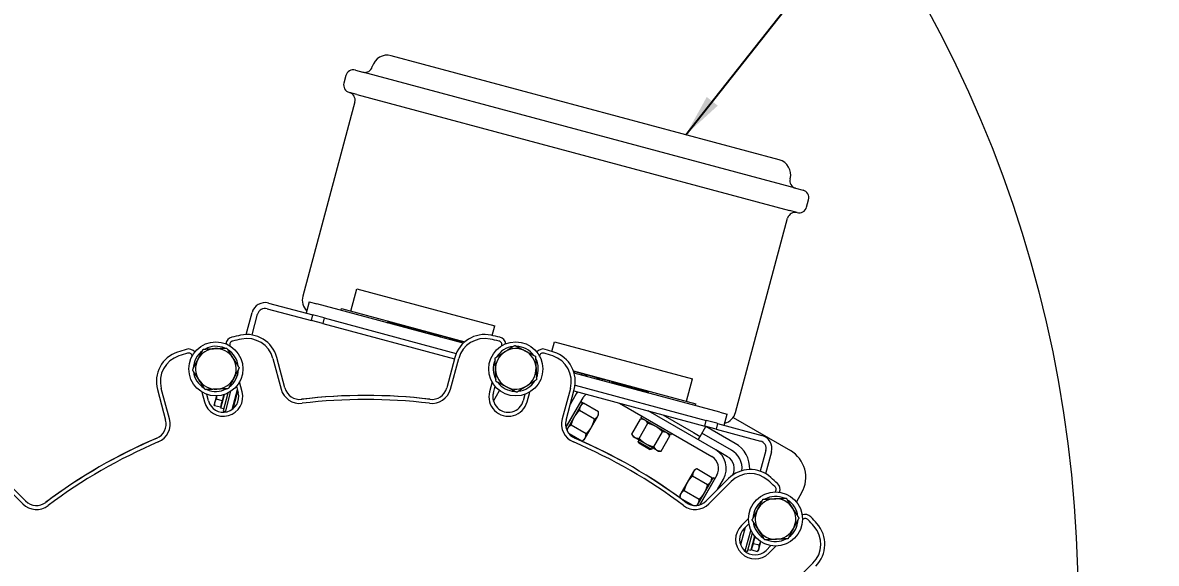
# Model space of a CAD drawing. Header units: inches. Extents: x 17 to 469, y 7 to 301.
# Drawn here: x 80.17 to 116.85, y 242.35 to 259.82 of the extents above; entities that cross this region are included whole.
import ezdxf

# ---------------------------------------------------------------- set-up
doc = ezdxf.new("R2010")
doc.units = ezdxf.units.IN
doc.header["$LTSCALE"] = 14
doc.header["$MEASUREMENT"] = 0
for name, color, linetype, lineweight in [('Dimension (ANSI)', 7, 'Continuous', 25), ('Symbol', 7, 'Continuous', 25), ('Visible', 7, 'Continuous', 18)]:
    doc.layers.add(name, color=color, linetype=linetype, lineweight=lineweight)
doc.styles.add('MEMCOR Medium', font='arial.ttf')
doc.styles.add('Standard D-E', font='arial.ttf')
doc.dimstyles.new('Default (ANSI)', dxfattribs={"dimscale": 14, "dimtxt": 0.15, "dimasz": 0.098425, "dimexe": 0.125, "dimexo": 0.0625, "dimgap": 0.031496, "dimtad": 0, "dimtih": 1, "dimtoh": 1, "dimdec": 4, "dimrnd": 1e-08, "dimzin": 3, "dimdsep": 46, "dimlunit": 5, "dimtxsty": 'MEMCOR Medium', "dimcen": 0.09, "dimdle": 0.393701, "dimclrd": 256, "dimclre": 256, "dimclrt": 256, "dimadec": 0, "dimazin": 1, "dimtfac": 0.8, "dimtofl": 0, "dimtmove": 0, "dimatfit": 3, "dimfxl": 1, "dimfrac": 1, "dimtolj": 1, "dimtzin": 4, "dimlwd": -1, "dimlwe": -1, "dimarcsym": 0})
doc.dimstyles.new('Default D-E$7', dxfattribs={"dimscale": 14, "dimtxt": 0.15, "dimasz": 0.098425, "dimexe": 0.125, "dimexo": 0.0625, "dimgap": 0.031496, "dimtad": 0, "dimtih": 1, "dimtoh": 1, "dimrnd": 1e-08, "dimzin": 4, "dimdsep": 46, "dimtxsty": 'Standard D-E', "dimcen": 0.09, "dimdle": 0.393701, "dimclrd": 256, "dimclre": 256, "dimclrt": 256, "dimadec": 0, "dimazin": 1, "dimtfac": 1, "dimtofl": 0, "dimtmove": 0, "dimatfit": 3, "dimfxl": 1, "dimtolj": 1, "dimtzin": 4, "dimlwd": -1, "dimlwe": -1, "dimarcsym": 0})

# ---------------------------------------------------------------- blocks, each defined once
blk = doc.blocks.new('*D28')
at = {"layer": 'Defpoints', "color": 0, "transparency": 16777216}
for p in [(90.587, 277.658), (74.308, 241.12)]:
    blk.add_point(p, dxfattribs=at)
at = {"layer": 'Dimension (ANSI)', "transparency": 16777216}
for p, q in [((94.781, 287.071), (91.148, 278.917)), ((96.633, 287.071), (94.781, 287.071))]:
    blk.add_line(p, q, dxfattribs=at)
blk.add_solid([(90.938, 279.01), (91.358, 278.823), (90.587, 277.658)], dxfattribs=at)
at = {"layer": 'Dimension (ANSI)', "transparency": 16777216, "char_height": 2.1, "attachment_point": 4, "style": 'MEMCOR Medium'}
for s, insert in [('\\A1; \\fArial|b0|i0;R40 in', (115.157, 288.584)), ('\\A1;[R1016.0 mm]{\\P\\fArial|b0|i0;RADIAL CLEARANCE REQUIRED}', (97.074, 283.726))]:
    blk.add_mtext(s, dxfattribs=dict(at, insert=insert))

msp = doc.modelspace()

# ---------------------------------------------------------------- linework, layer by layer
at = {"layer": 'Visible'}
for p, q in [((104.647361, 255.388465), (92.090325, 258.753112)), ((90.930285, 258.287487), (91.171766, 258.222782)), ((90.624098, 258.11071), (90.559394, 257.869229)), ((105.177691, 254.469906), (91.171766, 258.222782)), ((90.977652, 257.498338), (90.73617, 257.563043)), ((90.912947, 257.256856), (89.230623, 250.978338)), ((90.977652, 257.498338), (104.983576, 253.745462)), ((105.177691, 254.469906), (105.419172, 254.405201)), ((105.531244, 253.857534), (105.595949, 254.099015)), ((103.236548, 247.225462), (104.918872, 253.50398)), ((105.225058, 253.680757), (104.983576, 253.745462)), ((90.78411, 250.497378), (90.978225, 251.221822)), ((90.978225, 251.221822), (95.445632, 250.024784)), ((88.073999, 250.576503), (89.50681, 250.192582)), ((88.122528, 250.757614), (89.555339, 250.373693)), ((89.439752, 250.792893), (89.342695, 250.430671)), ((89.439752, 250.792893), (89.681234, 250.728188)), ((94.41963, 249.458539), (89.681234, 250.728188)), ((90.466082, 250.517889), (90.482259, 250.578259)), ((90.482259, 250.578259), (94.475085, 249.508384)), ((87.396906, 249.739925), (87.586702, 250.448254)), ((87.587449, 249.726598), (87.767813, 250.399726)), ((89.50681, 250.192582), (89.555339, 250.373693)), ((89.873862, 250.094231), (89.50681, 250.192582)), ((89.584177, 250.365966), (89.555339, 250.373693)), ((89.922391, 250.275342), (89.584177, 250.365966)), ((89.922391, 250.275342), (89.873862, 250.094231)), ((89.922391, 250.275342), (94.194705, 249.130579)), ((89.873862, 250.094231), (94.136836, 248.95197)), ((91.975341, 250.113484), (91.978577, 250.125558)), ((91.978577, 250.125558), (91.988282, 250.16178)), ((93.146463, 249.812624), (91.978577, 250.125558)), ((91.988282, 250.16178), (92.243086, 250.093506)), ((92.233381, 250.057283), (92.243086, 250.093506)), ((92.254584, 250.051602), (92.26429, 250.087824)), ((92.26429, 250.087824), (92.333626, 250.069246)), ((92.32392, 250.033024), (92.333626, 250.069246)), ((92.333626, 250.069246), (92.430157, 250.04338)), ((92.420452, 250.007158), (92.430157, 250.04338)), ((92.430157, 250.04338), (92.523259, 250.018434)), ((92.513553, 249.982212), (92.523259, 250.018434)), ((92.556072, 249.970819), (92.565777, 250.007041)), ((92.565777, 250.007041), (92.77011, 249.95229)), ((92.760405, 249.916068), (92.77011, 249.95229)), ((92.809783, 249.902837), (92.819489, 249.939059)), ((92.819489, 249.939059), (92.89544, 249.918708)), ((92.885735, 249.882486), (92.89544, 249.918708)), ((92.89544, 249.918708), (92.946156, 249.905119)), ((92.946156, 249.905119), (92.996872, 249.891529)), ((92.987166, 249.855307), (92.996872, 249.891529)), ((92.996872, 249.891529), (93.072823, 249.871178)), ((93.063117, 249.834956), (93.072823, 249.871178)), ((93.086036, 249.828815), (93.095741, 249.865038)), ((93.095741, 249.865038), (93.156168, 249.848846)), ((93.143227, 249.80055), (93.156168, 249.848846)), ((93.156168, 249.848846), (93.208493, 249.834826)), ((93.195552, 249.78653), (93.208493, 249.834826)), ((93.208493, 249.834826), (93.265979, 249.819423)), ((93.253038, 249.771126), (93.265979, 249.819423)), ((93.265979, 249.819423), (93.322527, 249.804271)), ((95.361373, 249.710326), (95.445632, 250.024784)), ((93.309586, 249.755974), (93.322527, 249.804271)), ((93.322527, 249.804271), (93.375085, 249.790187)), ((93.362144, 249.741891), (93.375085, 249.790187)), ((93.420057, 249.739315), (93.36538, 249.753965)), ((93.375085, 249.790187), (93.429763, 249.775537)), ((93.416822, 249.727241), (93.429763, 249.775537)), ((93.429763, 249.775537), (93.61583, 249.72568)), ((93.602889, 249.677384), (93.61583, 249.72568)), ((93.672358, 249.671711), (93.606125, 249.689458)), ((93.61583, 249.72568), (93.682063, 249.707933)), ((93.669123, 249.659637), (93.682063, 249.707933)), ((93.682063, 249.707933), (93.805737, 249.674795)), ((93.805737, 249.674795), (93.895682, 249.650694)), ((93.882741, 249.602398), (93.895682, 249.650694)), ((93.895682, 249.650694), (93.975361, 249.629344)), ((93.96242, 249.581048), (93.975361, 249.629344)), ((94.031169, 249.575568), (93.965655, 249.593122)), ((93.975361, 249.629344), (94.009514, 249.620193)), ((93.999809, 249.583971), (94.009514, 249.620193)), ((94.027934, 249.563493), (94.031169, 249.575568)), ((94.045312, 249.558837), (94.058253, 249.607133)), ((94.058253, 249.607133), (94.225921, 249.562207)), ((94.225921, 249.562207), (94.39359, 249.51728)), ((94.380649, 249.468984), (94.39359, 249.51728)), ((94.454326, 249.490593), (94.456929, 249.500308)), ((94.456929, 249.500308), (94.463469, 249.498556)), ((97.293513, 249.194037), (97.377416, 249.507164)), ((97.377416, 249.507164), (101.844823, 248.310126)), ((86.868095, 249.380593), (86.868022, 249.380866)), ((95.670086, 249.380866), (95.670013, 249.380593)), ((85.650956, 249.054754), (85.651029, 249.054481)), ((88.26308, 248.965431), (88.527092, 247.980123)), ((88.652663, 248.01377), (88.38865, 248.999078)), ((94.149458, 248.999078), (93.885446, 248.01377)), ((94.011016, 247.980123), (94.275029, 248.965431)), ((96.88708, 249.054481), (96.887153, 249.054754)), ((97.985814, 248.567688), (101.95256, 247.504801)), ((102.721232, 247.234131), (98.008916, 248.496792)), ((98.01936, 248.493994), (98.032301, 248.54229)), ((98.032301, 248.54229), (98.180905, 248.502472)), ((98.180905, 248.502472), (98.26645, 248.47955)), ((98.253509, 248.431254), (98.26645, 248.47955)), ((98.26645, 248.47955), (98.34613, 248.4582)), ((98.333189, 248.409904), (98.34613, 248.4582)), ((98.374532, 248.398826), (98.377768, 248.4109)), ((98.377768, 248.4109), (98.387473, 248.447122)), ((98.419316, 248.399767), (98.377768, 248.4109)), ((98.387473, 248.447122), (98.429022, 248.435989)), ((98.416081, 248.387693), (98.429022, 248.435989)), ((98.429022, 248.435989), (98.59669, 248.391063)), ((98.59669, 248.391063), (98.764358, 248.346136)), ((84.91453, 247.01214), (84.650517, 247.997448)), ((86.751908, 247.983063), (86.748075, 247.98907)), ((87.085537, 248.066807), (87.141156, 247.859235)), ((87.266726, 247.892882), (87.182419, 248.20752)), ((95.355689, 248.20752), (95.271382, 247.892882)), ((95.396953, 247.859235), (95.452571, 248.066807)), ((97.887591, 247.997448), (97.623579, 247.01214)), ((98.039727, 248.100308), (102.286241, 246.962458)), ((98.751418, 248.29784), (98.764358, 248.346136)), ((98.847322, 248.285083), (98.754653, 248.309914)), ((98.764358, 248.346136), (98.825918, 248.329641)), ((98.816212, 248.293419), (98.825918, 248.329641)), ((98.825918, 248.329641), (98.857027, 248.321306)), ((98.844086, 248.273009), (98.857027, 248.321306)), ((98.857027, 248.321306), (98.935729, 248.300218)), ((98.922788, 248.251921), (98.935729, 248.300218)), ((98.935729, 248.300218), (99.163034, 248.239311)), ((99.150093, 248.191015), (99.163034, 248.239311)), ((99.163034, 248.239311), (99.241247, 248.218354)), ((99.228306, 248.170058), (99.241247, 248.218354)), ((100.43036, 247.86091), (99.231541, 248.182132)), ((99.241247, 248.218354), (99.284341, 248.206807)), ((99.274635, 248.170585), (99.284341, 248.206807)), ((99.284341, 248.206807), (99.335057, 248.193218)), ((99.335057, 248.193218), (99.385773, 248.179629)), ((99.376067, 248.143406), (99.385773, 248.179629)), ((99.385773, 248.179629), (99.461724, 248.159278)), ((99.452018, 248.123055), (99.461724, 248.159278)), ((99.471506, 248.117834), (99.481212, 248.154056)), ((99.481212, 248.154056), (99.606899, 248.120378)), ((99.597193, 248.084156), (99.606899, 248.120378)), ((99.606899, 248.120378), (99.68285, 248.100027)), ((99.673144, 248.063805), (99.68285, 248.100027)), ((99.699983, 248.056614), (99.709688, 248.092836)), ((99.709688, 248.092836), (99.912062, 248.03861)), ((99.902356, 248.002388), (99.912062, 248.03861)), ((99.95149, 247.989222), (99.961195, 248.025445)), ((99.961195, 248.025445), (100.030531, 248.006866)), ((100.020826, 247.970644), (100.030531, 248.006866)), ((100.030531, 248.006866), (100.127063, 247.981001)), ((101.650708, 247.585682), (101.844823, 248.310126)), ((84.524947, 247.963802), (84.78896, 246.978493)), ((85.965353, 247.881408), (86.04966, 247.56677)), ((86.17523, 247.600416), (86.119611, 247.807988)), ((86.433644, 247.756164), (86.379372, 247.553616)), ((86.6184, 247.603393), (86.43207, 247.65332)), ((86.579577, 247.361897), (86.697583, 247.8023)), ((86.659368, 247.756288), (86.6184, 247.603393)), ((86.807122, 247.84792), (86.653292, 247.273817)), ((86.669268, 247.793238), (86.659368, 247.756288)), ((86.725548, 247.234383), (86.905261, 247.905083)), ((86.942141, 247.318276), (87.114123, 247.960122)), ((86.97682, 247.344499), (87.107263, 247.831317)), ((87.065286, 247.77786), (87.091086, 247.770947)), ((87.107263, 247.831317), (87.12795, 247.908522)), ((95.399245, 247.592145), (95.595337, 247.931787)), ((96.087694, 247.902279), (96.087378, 247.909397)), ((96.418497, 247.807988), (96.362878, 247.600416)), ((96.488449, 247.56677), (96.572756, 247.881408)), ((97.744633, 246.737889), (98.296934, 247.694503)), ((97.749149, 246.978493), (98.013161, 247.963802)), ((98.080428, 247.819503), (97.882758, 247.477127)), ((98.000539, 247.916694), (102.237713, 246.781347)), ((100.117357, 247.944778), (100.127063, 247.981001)), ((100.127063, 247.981001), (100.220164, 247.956054)), ((100.210459, 247.919832), (100.220164, 247.956054)), ((100.248567, 247.909621), (100.258273, 247.945843)), ((100.258273, 247.945843), (100.420955, 247.902252)), ((100.41125, 247.86603), (100.420955, 247.902252)), ((100.427125, 247.848835), (100.43036, 247.86091)), ((86.379372, 247.553616), (86.360124, 247.481781)), ((86.360124, 247.481781), (86.36412, 247.466866)), ((86.561487, 247.390993), (86.375158, 247.44092)), ((86.589943, 247.497193), (86.561487, 247.390993)), ((86.570695, 247.425359), (86.594847, 247.418887)), ((86.670374, 247.337568), (86.579577, 247.361897)), ((86.6184, 247.603393), (86.589943, 247.497193)), ((86.653292, 247.273817), (86.730566, 247.253112)), ((86.968229, 247.415638), (86.994029, 247.408725)), ((98.229426, 247.576988), (97.744729, 246.737468)), ((98.283979, 247.545492), (97.770701, 246.656469)), ((98.667393, 247.002639), (98.181314, 247.283277)), ((98.229426, 247.576988), (98.283979, 247.545492)), ((98.244609, 247.477301), (98.317696, 247.519498)), ((98.803775, 247.23886), (98.317696, 247.519498)), ((99.477589, 247.52092), (102.46601, 245.795554)), ((102.59101, 246.012061), (100.410602, 247.27092)), ((101.936384, 247.444431), (101.95256, 247.504801)), ((98.567554, 246.74532), (98.772127, 247.099651)), ((98.772127, 247.099651), (98.803775, 247.154466)), ((98.803775, 247.154466), (98.803775, 247.23886)), ((99.876325, 246.521143), (100.156963, 247.007222)), ((100.241356, 247.007222), (100.156963, 247.007222)), ((100.204661, 247.101145), (100.173165, 247.046592)), ((101.127839, 246.495411), (100.173165, 247.046592)), ((100.877108, 247.14592), (101.867592, 246.574064)), ((102.237713, 246.781347), (102.286241, 246.962458)), ((102.624175, 246.871909), (102.286241, 246.962458)), ((102.721232, 247.234131), (102.962714, 247.169426)), ((102.865657, 246.807204), (102.962714, 247.169426)), ((103.156948, 247.05941), (105.006141, 245.991778)), ((97.772168, 246.659009), (97.772168, 246.652993)), ((98.258247, 246.293978), (97.845096, 246.532511)), ((98.394629, 246.530198), (97.90855, 246.810836)), ((98.362981, 246.39099), (98.567554, 246.74532)), ((99.918521, 246.448056), (99.876325, 246.521143)), ((100.112545, 246.384761), (100.393183, 246.87084)), ((100.584986, 246.111997), (100.865624, 246.598076)), ((101.059648, 246.534781), (101.101845, 246.461694)), ((101.159335, 246.549964), (101.127839, 246.495411)), ((101.867592, 246.574064), (102.084099, 246.449064)), ((102.084099, 246.449064), (102.270821, 246.772476)), ((103.098539, 246.007714), (102.146599, 246.557317)), ((102.604765, 246.682996), (102.237713, 246.781347)), ((103.223539, 246.22422), (102.276627, 246.77092)), ((102.653293, 246.864107), (102.604765, 246.682996)), ((102.604765, 246.682996), (104.037576, 246.299075)), ((102.653293, 246.864107), (102.624175, 246.871909)), ((102.653293, 246.864107), (104.086104, 246.480186)), ((98.331334, 246.336174), (98.258247, 246.293978)), ((98.331334, 246.336174), (98.362981, 246.39099)), ((99.918521, 246.448056), (99.973337, 246.416408)), ((99.973337, 246.416408), (100.327667, 246.211835)), ((100.111161, 246.336835), (100.08239, 246.287002)), ((100.08239, 246.287002), (100.515402, 246.037002)), ((100.099152, 246.224435), (100.08239, 246.287002)), ((100.452836, 246.020235), (100.099152, 246.224435)), ((100.327667, 246.211835), (100.681998, 246.007262)), ((100.821207, 245.975615), (101.101845, 246.461694)), ((102.021599, 246.340811), (102.084099, 246.449064)), ((100.452836, 246.020235), (100.515402, 246.037002)), ((100.544174, 246.086835), (100.515402, 246.037002)), ((100.681998, 246.007262), (100.736813, 245.975615)), ((100.736813, 245.975615), (100.821207, 245.975615)), ((102.973539, 245.791207), (102.59101, 246.012061)), ((104.214352, 245.992889), (104.034563, 245.321906)), ((104.395463, 245.94436), (104.207608, 245.243276)), ((80.257237, 244.362102), (79.535941, 245.083398)), ((101.874308, 245.308606), (101.669735, 244.954275)), ((101.842661, 245.169398), (102.32874, 244.88876)), ((101.905956, 245.363421), (101.874308, 245.308606)), ((101.905956, 245.363421), (101.979043, 245.405618)), ((101.979043, 245.405618), (102.465122, 245.12498)), ((101.991214, 244.219755), (102.504492, 245.108778)), ((102.074348, 244.237762), (102.559045, 245.077282)), ((102.627062, 245.194503), (102.07476, 244.237889)), ((103.002167, 245.083398), (102.280872, 244.362102)), ((102.465122, 245.040587), (102.465122, 245.12498)), ((102.559045, 245.077282), (102.504492, 245.108778)), ((102.645897, 244.727127), (102.843568, 245.069503)), ((79.444017, 244.991474), (80.165313, 244.270178)), ((101.669735, 244.954275), (101.465162, 244.599945)), ((101.569897, 244.696957), (102.055976, 244.416319)), ((102.372796, 244.270178), (103.094091, 244.991474)), ((101.465162, 244.599945), (101.433515, 244.54513)), ((101.433515, 244.54513), (101.433515, 244.460736)), ((101.433515, 244.460736), (101.846666, 244.222203)), ((104.509964, 244.653722), (104.509764, 244.653522)), ((105.372167, 244.625752), (105.203035, 244.332807)), ((101.992681, 244.222295), (101.987471, 244.219287)), ((103.651015, 243.794773), (103.420684, 243.564442)), ((103.512608, 243.472518), (103.664561, 243.624471)), ((105.400719, 243.762567), (105.400919, 243.762767)), ((103.548689, 243.508598), (103.397559, 242.944575)), ((103.528002, 243.431394), (103.397559, 242.944575)), ((103.722352, 243.432276), (103.537448, 242.742205)), ((103.616601, 242.728512), (103.776809, 243.326413)), ((103.847289, 243.22626), (103.724481, 242.767934)), ((103.754267, 242.78249), (103.781955, 242.885823)), ((103.781955, 242.885823), (103.809643, 242.989156)), ((103.809643, 242.989156), (103.850825, 243.14285)), ((103.809643, 242.989156), (103.995972, 242.93923)), ((103.850825, 243.14285), (103.866934, 243.202969)), ((103.992527, 242.8294), (104.050112, 243.044312)), ((104.132329, 243.164424), (104.135614, 243.170747)), ((104.371668, 242.917364), (104.219715, 242.765411)), ((104.311639, 242.673487), (104.54197, 242.903818)), ((103.616601, 242.728512), (103.539327, 242.749218)), ((103.633684, 242.792263), (103.724481, 242.767934)), ((103.763903, 242.818452), (103.739751, 242.824924)), ((103.754267, 242.78249), (103.940596, 242.732563)), ((103.974475, 242.76203), (103.961622, 242.749178)), ((103.974475, 242.76203), (103.992527, 242.8294)), ((105.738671, 242.346894), (105.017375, 241.625599))]:
    msp.add_line(p, q, dxfattribs=at)
for centre, radius in [((74.307825, 241.12041), 40), ((86.416724, 248.631), 0.875), ((96.121384, 248.631), 0.875), ((104.525867, 243.77867), 0.875)]:
    msp.add_circle(centre, radius, dxfattribs=at)
for centre, radius, start, end in [((91.960915, 258.270149), 0.5, 75, 165), ((90.86558, 258.046005), 0.25, 75, 165), ((91.236471, 258.464264), 0.25, 255, 345), ((90.800875, 257.804524), 0.25, 165, 255), ((90.671466, 257.321561), 0.25, 345, 75), ((104.517951, 254.905502), 0.5, 345, 75), ((105.242395, 254.711387), 0.25, 165, 255), ((105.354467, 254.16372), 0.25, 345, 75), ((105.289763, 253.922238), 0.25, 255, 345), ((105.160353, 253.439275), 0.25, 75, 165), ((89.713586, 250.848929), 0.5, 165, 225), ((88.009295, 250.335021), 0.4375, 75, 165), ((88.009295, 250.335021), 0.25, 75, 165), ((86.983933, 249.411924), 0.25, 102.7809716, 172.2613125), ((86.983933, 249.411924), 0.12, 102.7809716, 195), ((91.269054, 230.521857), 19.62, 101.9214093, 102.7809716), ((91.269054, 230.521857), 19.49, 101.9214093, 102.7809716), ((87.422724, 248.740259), 1, 15, 101.9214093), ((87.422724, 248.740259), 0.87, 15, 101.9214093), ((95.115384, 248.740259), 1, 78.0785907, 165), ((95.115384, 248.740259), 0.87, 78.0785907, 165), ((91.269054, 230.521857), 19.49, 77.2190284, 78.0785907), ((91.269054, 230.521857), 19.62, 77.2190284, 78.0785907), ((95.554175, 249.411924), 0.12, 345, 77.2190284), ((95.554175, 249.411924), 0.25, 7.7386875, 77.2190284), ((85.490873, 248.222621), 1, 108.0785907, 195), ((91.269054, 230.521857), 19.62, 107.2190284, 108.0785907), ((91.269054, 230.521857), 19.49, 107.2190284, 108.0785907), ((85.535044, 249.023696), 0.25, 37.7386875, 107.2190284), ((85.535044, 249.023696), 0.12, 15, 107.2190284), ((86.416724, 248.631), 0.7295, 126.6021669, 178.4838842), ((86.416724, 248.631), 0.656, 92.5430255, 152.5430255), ((86.416724, 248.631), 0.7295, 66.6021669, 118.4838842), ((86.416724, 248.631), 0.656, 32.5430255, 92.5430255), ((86.416724, 248.631), 0.7295, 6.6021669, 58.4838842), ((96.121384, 248.631), 0.656, 122.5430255, 182.5430255), ((96.121384, 248.631), 0.7295, 96.6021669, 148.4838842), ((96.121384, 248.631), 0.656, 62.5430255, 122.5430255), ((96.121384, 248.631), 0.7295, 36.6021669, 88.4838842), ((96.121384, 248.631), 0.656, 2.5430255, 62.5430255), ((97.003064, 249.023696), 0.25, 72.7809716, 142.2613125), ((97.003064, 249.023696), 0.12, 72.7809716, 165), ((91.269054, 230.521857), 19.49, 71.9214093, 72.7809716), ((91.269054, 230.521857), 19.62, 71.9214093, 72.7809716), ((97.047236, 248.222621), 1, 345, 71.9214093), ((85.490873, 248.222621), 0.87, 108.0785907, 195), ((86.416724, 248.631), 0.656, 152.5430255, 212.5430255), ((86.416724, 248.631), 0.656, 332.5430255, 32.5430255), ((96.121384, 248.631), 0.7295, 156.6021669, 208.4838842), ((96.121384, 248.631), 0.7295, 336.6021669, 28.4838842), ((97.047236, 248.222621), 0.87, 345, 71.9214093), ((86.416724, 248.631), 0.7295, 186.6021669, 238.4838842), ((86.416724, 248.631), 0.7295, 306.6021669, 358.4838842), ((96.121384, 248.631), 0.656, 182.5430255, 242.5430255), ((96.121384, 248.631), 0.656, 302.5430255, 2.5430255), ((86.416724, 248.631), 0.656, 212.5430255, 272.5430255), ((86.416724, 248.631), 0.7295, 246.6021669, 297.3529514), ((86.416724, 248.631), 0.656, 272.5430255, 332.5430255), ((86.416724, 248.631), 0.7295, 297.3529514, 298.4838842), ((89.135626, 248.143179), 0.5, 195, 276.9032502), ((93.402483, 248.143179), 0.5, 263.0967498, 345), ((96.121384, 248.631), 0.7295, 216.6021669, 267.3529514), ((96.121384, 248.631), 0.656, 242.5430255, 302.5430255), ((96.121384, 248.631), 0.7295, 276.6021669, 328.4838842), ((86.658193, 247.729826), 0.63, 195, 15), ((86.658193, 247.729826), 0.5, 195, 15), ((89.135626, 248.143179), 0.63, 195, 276.9032502), ((91.269054, 230.521857), 17.250212, 83.0490654, 96.9509346), ((91.269054, 230.521857), 17.25, 83.0967498, 96.9032502), ((91.269054, 230.521857), 17.12, 83.0967498, 96.9032502), ((93.402483, 248.143179), 0.63, 263.0967498, 345), ((95.879916, 247.729826), 0.63, 165, 345), ((95.879916, 247.729826), 0.5, 165, 345), ((96.121384, 248.631), 0.7295, 267.3529514, 268.4838842), ((98.677986, 247.474503), 0.69, 143.5979582, 150), ((98.677986, 247.474503), 0.44, 130.0930629, 150), ((84.305997, 246.849084), 0.5, 293.0967498, 15), ((84.305997, 246.849084), 0.63, 293.0967498, 15), ((98.232112, 246.849084), 0.63, 165, 246.9032502), ((98.232112, 246.849084), 0.5, 165, 246.9032502), ((102.753585, 247.354872), 0.5, 285, 345), ((91.269054, 230.521857), 17.250212, 113.0490654, 126.9509346), ((91.269054, 230.521857), 17.25, 113.0967498, 126.9032502), ((91.269054, 230.521857), 17.12, 113.0967498, 126.9032502), ((91.269054, 230.521857), 17.12, 53.0967498, 66.9032502), ((91.269054, 230.521857), 17.250212, 53.0490654, 66.9509346), ((91.269054, 230.521857), 17.25, 53.0967498, 66.9032502), ((102.753539, 245.410156), 0.94, 357.9272078, 60), ((103.972871, 246.057594), 0.25, 345, 75), ((103.972871, 246.057594), 0.4375, 345, 75), ((102.24601, 245.414503), 0.44, 330, 60), ((102.24601, 245.414503), 0.69, 330, 60), ((102.753539, 245.410156), 0.44, 331.1133371, 60), ((102.753539, 245.410156), 0.69, 354.1079671, 60), ((104.506141, 245.125752), 1, 330, 60), ((103.709274, 244.376291), 1, 48.0785907, 135), ((103.709274, 244.376291), 0.87, 48.0785907, 135), ((91.269054, 230.521857), 19.62, 47.2190284, 48.0785907), ((91.269054, 230.521857), 19.49, 47.2190284, 48.0785907), ((104.425112, 244.738575), 0.12, 315, 47.2190284), ((104.425112, 244.738575), 0.25, 337.7386875, 47.2190284), ((80.61079, 244.715655), 0.5, 225, 306.9032502), ((101.927318, 244.715655), 0.5, 233.0967498, 315), ((104.525867, 243.77867), 0.7295, 126.6021669, 178.4838842), ((104.525867, 243.77867), 0.656, 92.5430255, 152.5430255), ((104.525867, 243.77867), 0.7295, 66.6021669, 118.4838842), ((104.525867, 243.77867), 0.656, 32.5430255, 92.5430255), ((104.525867, 243.77867), 0.7295, 6.6021669, 58.4838842), ((80.61079, 244.715655), 0.63, 225, 306.9032502), ((101.927318, 244.715655), 0.63, 233.0967498, 315), ((104.525867, 243.77867), 0.656, 152.5430255, 212.5430255), ((104.525867, 243.77867), 0.656, 332.5430255, 32.5430255), ((104.525867, 243.77867), 0.7295, 186.6021669, 237.3529514), ((104.525867, 243.77867), 0.7295, 306.6021669, 358.4838842), ((105.485772, 243.677915), 0.25, 42.7809716, 112.2613125), ((105.485772, 243.677915), 0.12, 42.7809716, 135), ((91.269054, 230.521857), 19.49, 41.9214093, 42.7809716), ((91.269054, 230.521857), 19.62, 41.9214093, 42.7809716), ((105.123488, 242.962077), 1, 315, 41.9214093), ((103.866162, 243.118965), 0.63, 135, 315), ((103.866162, 243.118965), 0.5, 135, 315), ((104.525867, 243.77867), 0.656, 212.5430255, 272.5430255), ((104.525867, 243.77867), 0.656, 272.5430255, 332.5430255), ((105.123488, 242.962077), 0.87, 315, 41.9214093), ((104.525867, 243.77867), 0.7295, 237.3529514, 238.4838842), ((104.525867, 243.77867), 0.7295, 246.6021669, 298.4838842)]:
    msp.add_arc(centre, radius, start, end, dxfattribs=at)
for points, weights in [([(85.834618, 248.93347), (85.915664, 249.089445), (86.009249, 249.26955)], [1, 1.0379548493, 1]), ([(86.009249, 249.26955), (86.212016, 249.278555), (86.387618, 249.286354)], [1, 1.0379548493, 1]), ([(86.387618, 249.286354), (86.563219, 249.294153), (86.765986, 249.303159)], [1, 1.0379548493, 1]), ([(86.765986, 249.303159), (86.875169, 249.13206), (86.969724, 248.983884)], [1, 1.0379548493, 1]), ([(95.449226, 248.980263), (95.620325, 249.089445), (95.768501, 249.184)], [1, 1.0379548493, 1]), ([(95.768501, 249.184), (95.916676, 249.278555), (96.087775, 249.387738)], [1, 1.0379548493, 1]), ([(96.087775, 249.387738), (96.26788, 249.294153), (96.423855, 249.213107)], [1, 1.0379548493, 1]), ([(96.423855, 249.213107), (96.579829, 249.13206), (96.759934, 249.038476)], [1, 1.0379548493, 1]), ([(85.659986, 248.597391), (85.753571, 248.777495), (85.834618, 248.93347)], [1, 1.0379548493, 1]), ([(86.969724, 248.983884), (87.064279, 248.835708), (87.173462, 248.66461)], [1, 1.0379548493, 1]), ([(95.466031, 248.601894), (95.458231, 248.777495), (95.449226, 248.980263)], [1, 1.0379548493, 1]), ([(96.759934, 249.038476), (96.768939, 248.835708), (96.776738, 248.660107)], [1, 1.0379548493, 1]), ([(85.863724, 248.278116), (85.769169, 248.426292), (85.659986, 248.597391)], [1, 1.0379548493, 1]), ([(87.173462, 248.66461), (87.079877, 248.484505), (86.99883, 248.32853)], [1, 1.0379548493, 1]), ([(95.482835, 248.223525), (95.47383, 248.426292), (95.466031, 248.601894)], [1, 1.0379548493, 1]), ([(96.776738, 248.660107), (96.784537, 248.484505), (96.793543, 248.281738)], [1, 1.0379548493, 1]), ([(86.067462, 247.958842), (85.958279, 248.12994), (85.863724, 248.278116)], [1, 1.0379548493, 1]), ([(86.824199, 247.992451), (86.621432, 247.983445), (86.44583, 247.975646)], [1, 1.0379548493, 1]), ([(86.99883, 248.32853), (86.917784, 248.172555), (86.824199, 247.992451)], [1, 1.0379548493, 1]), ([(95.818914, 248.048894), (95.662939, 248.12994), (95.482835, 248.223525)], [1, 1.0379548493, 1]), ([(96.154994, 247.874263), (95.974889, 247.967847), (95.818914, 248.048894)], [1, 1.0379548493, 1]), ([(96.474268, 248.078), (96.326092, 247.983445), (96.154994, 247.874263)], [1, 1.0379548493, 1]), ([(96.793543, 248.281738), (96.622444, 248.172555), (96.474268, 248.078)], [1, 1.0379548493, 1]), ([(86.44583, 247.975646), (86.270229, 247.967847), (86.067462, 247.958842)], [1, 1.0379548493, 1]), ([(86.43207, 247.65332), (86.392578, 247.602903), (86.379372, 247.553616)], [1, 1.0379548493, 1]), ([(86.437321, 247.756243), (86.430628, 247.709057), (86.43207, 247.65332)], [1.0178556368, 1.02359138655, 1]), ([(86.375158, 247.44092), (86.367277, 247.455085), (86.36412, 247.466866)], [1, 1.01670772582, 1.01870596881]), ([(86.379372, 247.553616), (86.366165, 247.504328), (86.375158, 247.44092)], [1, 1.0379548493, 1]), ([(98.181314, 247.283277), (98.071684, 247.177785), (98.008388, 247.068155)], [1, 1.0379548493, 1]), ([(98.212961, 247.422486), (98.181314, 247.367671), (98.181314, 247.283277)], [1, 1.0379548493, 1]), ([(98.317696, 247.519498), (98.244609, 247.477301), (98.212961, 247.422486)], [1, 1.0379548493, 1]), ([(98.008388, 247.068155), (97.945093, 246.958525), (97.90855, 246.810836)], [1, 1.0379548493, 1]), ([(98.567554, 246.74532), (98.63085, 246.854951), (98.667393, 247.002639)], [1, 1.0379548493, 1]), ([(98.667393, 247.002639), (98.74048, 247.044836), (98.772127, 247.099651)], [1, 1.0379548493, 1]), ([(98.772127, 247.099651), (98.803775, 247.154466), (98.803775, 247.23886)], [1, 1.0379548493, 1]), ([(100.296171, 246.975574), (100.241356, 247.007222), (100.156963, 247.007222)], [1, 1.0379548493, 1]), ([(100.393183, 246.87084), (100.350986, 246.943927), (100.296171, 246.975574)], [1, 1.0379548493, 1]), ([(97.803815, 246.713824), (97.78517, 246.681529), (97.777646, 246.640611)], [1, 1.02201839991, 1.01849013353]), ([(97.90855, 246.810836), (97.835463, 246.768639), (97.803815, 246.713824)], [1, 1.0379548493, 1]), ([(98.362981, 246.39099), (98.394629, 246.445805), (98.394629, 246.530198)], [1, 1.0379548493, 1]), ([(98.394629, 246.530198), (98.504259, 246.63569), (98.567554, 246.74532)], [1, 1.0379548493, 1]), ([(99.876325, 246.521143), (99.918521, 246.448056), (99.973337, 246.416408)], [1, 1.0379548493, 1]), ([(100.650502, 246.771001), (100.540872, 246.834296), (100.393183, 246.87084)], [1, 1.0379548493, 1]), ([(100.865624, 246.598076), (100.760132, 246.707706), (100.650502, 246.771001)], [1, 1.0379548493, 1]), ([(101.004833, 246.566428), (100.950018, 246.598076), (100.865624, 246.598076)], [1, 1.0379548493, 1]), ([(101.101845, 246.461694), (101.059648, 246.534781), (101.004833, 246.566428)], [1, 1.0379548493, 1]), ([(98.258247, 246.293978), (98.331334, 246.336174), (98.362981, 246.39099)], [1, 1.0379548493, 1]), ([(99.973337, 246.416408), (100.028152, 246.384761), (100.112545, 246.384761)], [1, 1.0379548493, 1]), ([(100.112545, 246.384761), (100.218037, 246.27513), (100.327667, 246.211835)], [1, 1.0379548493, 1]), ([(100.327667, 246.211835), (100.437298, 246.14854), (100.584986, 246.111997)], [1, 1.0379548493, 1]), ([(100.584986, 246.111997), (100.627183, 246.03891), (100.681998, 246.007262)], [1, 1.0379548493, 1]), ([(100.681998, 246.007262), (100.736813, 245.975615), (100.821207, 245.975615)], [1, 1.0379548493, 1]), ([(101.842661, 245.169398), (101.73303, 245.063906), (101.669735, 244.954275)], [1, 1.0379548493, 1]), ([(101.874308, 245.308606), (101.842661, 245.253791), (101.842661, 245.169398)], [1, 1.0379548493, 1]), ([(101.979043, 245.405618), (101.905956, 245.363421), (101.874308, 245.308606)], [1, 1.0379548493, 1]), ([(102.433474, 244.985771), (102.465122, 245.040587), (102.465122, 245.12498)], [1, 1.0379548493, 1]), ([(101.569897, 244.696957), (101.49681, 244.65476), (101.465162, 244.599945)], [1, 1.0379548493, 1]), ([(101.669735, 244.954275), (101.60644, 244.844645), (101.569897, 244.696957)], [1, 1.0379548493, 1]), ([(102.228901, 244.631441), (102.292196, 244.741071), (102.32874, 244.88876)], [1, 1.0379548493, 1]), ([(102.32874, 244.88876), (102.401827, 244.930956), (102.433474, 244.985771)], [1, 1.0379548493, 1]), ([(101.465162, 244.599945), (101.433515, 244.54513), (101.433515, 244.460736)], [1, 1.0379548493, 1]), ([(102.024328, 244.27711), (102.055976, 244.331925), (102.055976, 244.416319)], [1, 1.0379548493, 1]), ([(102.055976, 244.416319), (102.165606, 244.52181), (102.228901, 244.631441)], [1, 1.0379548493, 1]), ([(103.943761, 244.08114), (104.024807, 244.237115), (104.118392, 244.417219)], [1, 1.0379548493, 1]), ([(104.118392, 244.417219), (104.321159, 244.426225), (104.49676, 244.434024)], [1, 1.0379548493, 1]), ([(104.49676, 244.434024), (104.672362, 244.441823), (104.875129, 244.450829)], [1, 1.0379548493, 1]), ([(104.875129, 244.450829), (104.984312, 244.27973), (105.078867, 244.131554)], [1, 1.0379548493, 1]), ([(101.974009, 244.21784), (102.005683, 244.244815), (102.024328, 244.27711)], [1.01849013353, 1.02201839991, 1]), ([(103.769129, 243.745061), (103.862714, 243.925165), (103.943761, 244.08114)], [1, 1.0379548493, 1]), ([(105.078867, 244.131554), (105.173422, 243.983378), (105.282605, 243.812279)], [1, 1.0379548493, 1]), ([(103.972867, 243.425786), (103.878312, 243.573962), (103.769129, 243.745061)], [1, 1.0379548493, 1]), ([(105.282605, 243.812279), (105.18902, 243.632175), (105.107973, 243.4762)], [1, 1.0379548493, 1]), ([(104.176605, 243.106511), (104.067422, 243.27761), (103.972867, 243.425786)], [1, 1.0379548493, 1]), ([(105.107973, 243.4762), (105.026927, 243.320225), (104.933342, 243.140121)], [1, 1.0379548493, 1]), ([(103.992527, 242.8294), (104.005377, 242.877358), (103.995972, 242.93923)], [1, 1.0379548493, 1]), ([(103.995972, 242.93923), (104.02959, 242.994303), (104.048384, 243.045434)], [1, 1.02726808984, 1.01535548276]), ([(104.554973, 243.123316), (104.379372, 243.115517), (104.176605, 243.106511)], [1, 1.0379548493, 1]), ([(104.933342, 243.140121), (104.730575, 243.131115), (104.554973, 243.123316)], [1, 1.0379548493, 1]), ([(103.940596, 242.732563), (103.979676, 242.781443), (103.992527, 242.8294)], [1, 1.0379548493, 1]), ([(103.961622, 242.749178), (103.95324, 242.740796), (103.940596, 242.732563)], [1.01810557193, 1.01490980626, 1])]:
    msp.add_rational_spline(points, weights, degree=2, dxfattribs=at)

# ---------------------------------------------------------------- dimensions: what is measured, and where the dimension line sits
at = {"layer": 'Dimension (ANSI)'}
dim = msp.add_radius_dim(center=(74.307825, 241.12041), mpoint=(90.587013, 277.657898), text=' \\fArial|b0|i0;<> in\\X[R1016.0 mm]{\\P\\fArial|b0|i0;RADIAL CLEARANCE REQUIRED}', dimstyle='Default (ANSI)', override={"dimgap": 0.031496, "dimdec": 4, "dimlfac": 1, "dimpost": '', "dimcen": 0, "dimtol": 0, "dimlim": 0, "dimtp": 0, "dimtm": 0, "dimtdec": 2}, dxfattribs=at)
dim.commit()
dim.dimension.update_dxf_attribs({"geometry": '*D28', "text_midpoint": (119.703422, 287.071084), "dimtype": 164})

# ---------------------------------------------------------------- leaders
at = {"layer": 'Symbol', "annotation_type": 0, "has_hookline": 1, "hookline_direction": 0, "text_width": 21.413984}
msp.add_leader([(101.625258, 256.198235), (111.715313, 268.950656), (113.093266, 268.950656)], dimstyle='Default D-E$7', override={"dimtad": 0}, dxfattribs=at)

doc.saveas('drawing.dxf')
